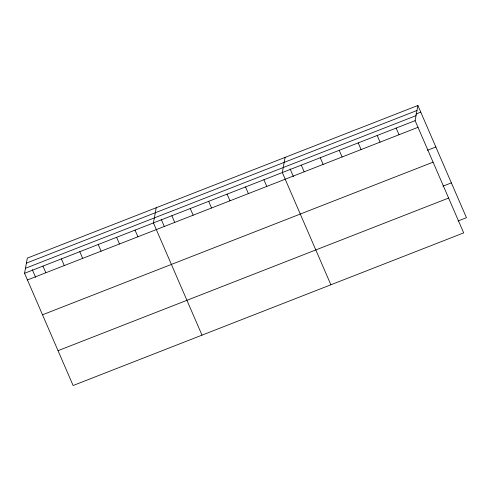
<?xml version="1.0" encoding="UTF-8"?>
<svg xmlns="http://www.w3.org/2000/svg" width="491" height="491" viewBox="0 0 491 491"><rect width="100%" height="100%" fill="white"/><g stroke="black" fill="none" stroke-linecap="round" stroke-linejoin="round"><path stroke-width="0.74" d="M417.884 105.485L415.116 120.657L463.682 232.887L73.116 385.515L24.55 273.291L27.318 258.113L417.884 105.485L466.45 217.709L458.017 221.005M156.206 207.748L153.438 222.92L202.004 335.15M285.093 157.378L282.325 172.556L330.885 284.78M26.404 263.121L416.969 110.493M415.852 114.065L420.769 112.144M25.464 268.282L416.03 115.649M24.55 273.291L415.116 120.657M27.435 279.956L418.001 127.322M427.409 150.277L435.842 146.981M42.508 314.792L433.074 162.159M442.943 186.169L451.376 182.873M58.042 350.678L448.602 198.051M396.145 128.071L399.03 134.737M377.174 135.485L380.059 142.151M358.203 142.899L361.088 149.565M339.232 150.314L342.117 156.979M320.261 157.728L323.146 164.393M301.296 165.142L304.175 171.801M290.089 168.916L293.403 176.582M263.913 179.749L266.791 186.414M245.5 186.948L248.385 193.607M227.088 194.141L229.972 200.801M208.675 201.335L211.56 208M190.263 208.534L193.147 215.193M171.85 215.727L174.735 222.392M161.201 219.287L164.215 226.253M135.025 230.119L137.91 236.779M116.612 237.313L119.497 243.978M98.2 244.512L101.085 251.171M79.788 251.705L82.672 258.364M61.375 258.898L64.26 265.563M42.962 266.097L45.847 272.757M32.314 269.651L35.628 277.317"/></g></svg>
